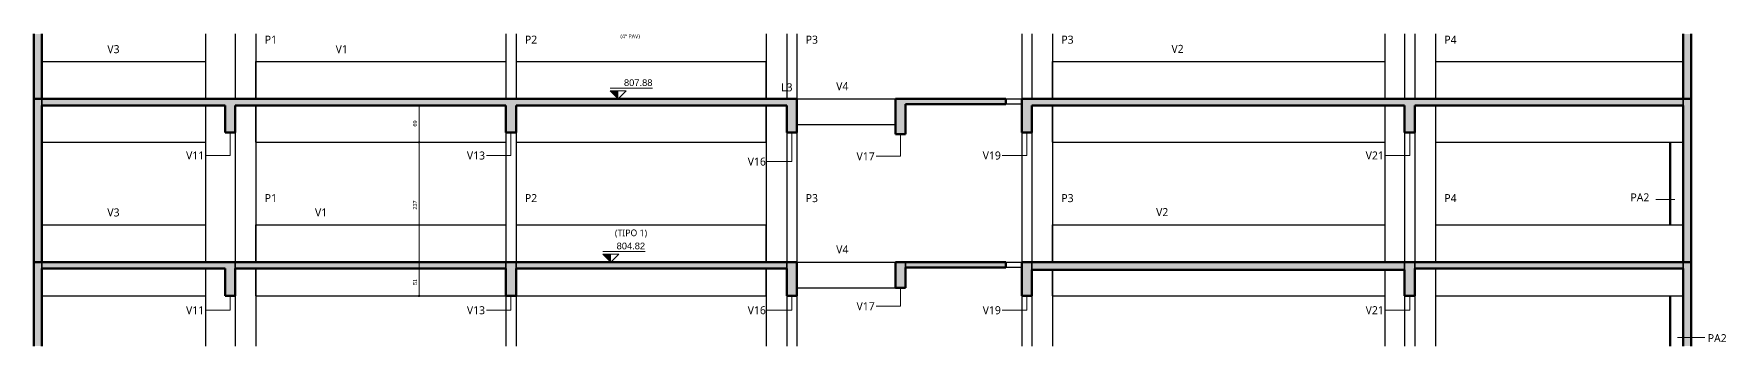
# Model space of a CAD drawing. Header units: centimetres. Extents: x -1984 to 34419, y -3196 to 88064.
# Drawn here: x 2210 to 5382, y 80325 to 80910 of the extents above; entities that cross this region are included whole.
import ezdxf

# ---------------------------------------------------------------- set-up
doc = ezdxf.new("R2010")
doc.units = ezdxf.units.CM
for name, color, linetype, lineweight in [('A-ANNO-DIMS', 7, 'Continuous', 9), ('A-ANNO-DIMS-50', 7, 'Continuous', 9), ('A-FLOR', 7, 'Continuous', 25), ('A-FLOR-IDEN', 7, 'Continuous', 9), ('G-ANNO-DIMS', 7, 'Continuous', 9), ('G-ANNO-TEXT', 7, 'Continuous', 9), ('S-BEAM', 7, 'Continuous', 25), ('S-BEAM-IDEN', 7, 'Continuous', 9), ('S-COLS', 7, 'Continuous', 25), ('S-COLS-IDEN', 7, 'Continuous', 9)]:
    doc.layers.add(name, color=color, linetype=linetype, lineweight=lineweight)
doc.layers.add('A-DETL', color=7, linetype='Continuous', lineweight=18, true_color=0x00a600)
doc.styles.add('Arial_1', font='arial.ttf', dxfattribs={"width": 0.9, "height": 7.5})
doc.styles.add('Arial_2', font='arial.ttf', dxfattribs={"height": 12.5})
doc.styles.add('Gadugi', font='gadugi.ttf', dxfattribs={"height": 15})
doc.styles.add('Gadugi_3', font='gadugi.ttf', dxfattribs={"height": 12.5})
doc.styles.add('Gadugi_4', font='gadugi.ttf', dxfattribs={"height": 7.5})
doc.dimstyles.new('PED_1_5mm_ESQ', dxfattribs={"dimscale": 30.48, "dimtxt": 7.651945, "dimasz": 0.328084, "dimexe": 0.246063, "dimexo": 0.246063, "dimgap": 0.049213, "dimtad": 1, "dimdec": 1, "dimrnd": 0.5, "dimdsep": 46, "dimtxsty": 'Arial_1', "dimblk1": 'DOTSMALL', "dimblk2": 'DOTSMALL', "dimsah": 1, "dimcen": 0.09, "dimdle": 0.492126, "dimazin": 0, "dimtfac": 1, "dimtdec": 4, "dimtix": 1, "dimtmove": 0, "dimatfit": 3, "dimfxl": 1, "dimtvp": 1, "dimtolj": 1, "dimtzin": 0, "dimarcsym": 2})
doc.dimstyles.new('PED_1_5mm_ESQ_3', dxfattribs={"dimscale": 30.48, "dimtxt": 7.651945, "dimasz": 0.328084, "dimexe": 0.246063, "dimexo": 0.246063, "dimgap": 0.049213, "dimtad": 1, "dimdec": 1, "dimrnd": 0.5, "dimdsep": 46, "dimtxsty": 'Arial_1', "dimblk1": 'DOTSMALL', "dimblk2": 'DOTSMALL', "dimsah": 1, "dimcen": 0.09, "dimdle": 0.492126, "dimazin": 0, "dimtfac": 1, "dimtdec": 4, "dimtix": 1, "dimtmove": 0, "dimatfit": 3, "dimfxl": 1, "dimtvp": 1, "dimtolj": 1, "dimtzin": 0, "dimarcsym": 2})

# ---------------------------------------------------------------- blocks, each defined once
blk = doc.blocks.new('Elevações de ponto - SIMBOLO DE NÍVEL-CORTE-2219088-CT A 001 - CORTE A-A 4PAV')
at = {"layer": 'G-ANNO-DIMS'}
blk.add_hatch(color=256, dxfattribs=at).paths.add_polyline_path([(-663.3, 80803), (-663.3, 80788), (-678.3, 80803)], flags=0)
for p, q in [((-599.1, 80808.1), (-678.3, 80808.1)), ((-663.3, 80788), (-678.3, 80803)), ((-678.3, 80803), (-648.3, 80803)), ((-648.3, 80803), (-663.3, 80788))]:
    blk.add_line(p, q, dxfattribs=at)
blk = doc.blocks.new('DIMBLOCK277-CT A 001 - CORTE A-A 4PAV')
at = {"layer": 'A-ANNO-DIMS-50'}
h = blk.add_hatch(color=256, dxfattribs=at)
edge = h.paths.add_edge_path(flags=0)
edge.add_arc((2931.9, 80776), 1.25, 0, 360)
h = blk.add_hatch(color=256, dxfattribs=at)
edge = h.paths.add_edge_path(flags=0)
edge.add_arc((2931.9, 80707), 1.25, 0, 360)
for p, q in [((2926.1, 80776), (2939.4, 80776)), ((2931.9, 80776), (2926.1, 80776)), ((2931.9, 80776), (2931.9, 80707)), ((2926.1, 80707), (2939.4, 80707)), ((2931.9, 80707), (2926.1, 80707))]:
    blk.add_line(p, q, dxfattribs=at)
for centre in [(2931.9, 80776), (2931.9, 80707)]:
    blk.add_circle(centre, 1.25, dxfattribs=at)
at = {"layer": 'A-ANNO-DIMS-50', "color": 0, "insert": (2920.6, 80736.3), "char_height": 7.5, "width": 12.431, "attachment_point": 1, "rotation": 90, "line_spacing_factor": 0.941778, "style": 'Arial_1'}
blk.add_mtext('69', dxfattribs=at)
blk = doc.blocks.new('_DotSmall')
at = {"color": 0, "linetype": 'ByBlock', "const_width": 0.5}
blk.add_lwpolyline([(-0.0625, 0, 1), (0.0625, 0, 1)], format="xyb", close=True, dxfattribs=at)
blk = doc.blocks.new('DIMBLOCK278-CT A 001 - CORTE A-A 4PAV')
at = {"layer": 'A-ANNO-DIMS-50'}
h = blk.add_hatch(color=256, dxfattribs=at)
edge = h.paths.add_edge_path(flags=0)
edge.add_arc((2931.9, 80707), 1.25, 0, 360)
h = blk.add_hatch(color=256, dxfattribs=at)
edge = h.paths.add_edge_path(flags=0)
edge.add_arc((2931.9, 80470), 1.25, 0, 360)
for p, q in [((2926.1, 80707), (2939.4, 80707)), ((2931.9, 80707), (2926.1, 80707)), ((2931.9, 80707), (2931.9, 80470)), ((2926.1, 80470), (2939.4, 80470)), ((2931.9, 80470), (2926.1, 80470))]:
    blk.add_line(p, q, dxfattribs=at)
for centre in [(2931.9, 80707), (2931.9, 80470)]:
    blk.add_circle(centre, 1.25, dxfattribs=at)
at = {"layer": 'A-ANNO-DIMS-50', "color": 0, "insert": (2920.6, 80580.7), "char_height": 7.5, "width": 18.647, "attachment_point": 1, "rotation": 90, "line_spacing_factor": 0.941778, "style": 'Arial_1'}
blk.add_mtext('237', dxfattribs=at)
blk = doc.blocks.new('DIMBLOCK279-CT A 001 - CORTE A-A 4PAV')
at = {"layer": 'A-ANNO-DIMS-50'}
h = blk.add_hatch(color=256, dxfattribs=at)
edge = h.paths.add_edge_path(flags=0)
edge.add_arc((2931.9, 80470), 1.25, 0, 360)
h = blk.add_hatch(color=256, dxfattribs=at)
edge = h.paths.add_edge_path(flags=0)
edge.add_arc((2931.9, 80419), 1.25, 0, 360)
for p, q in [((2926.1, 80470), (2939.4, 80470)), ((2931.9, 80470), (2926.1, 80470)), ((2931.9, 80470), (2931.9, 80419)), ((2926.1, 80419), (2939.4, 80419)), ((2931.9, 80419), (2926.1, 80419))]:
    blk.add_line(p, q, dxfattribs=at)
for centre in [(2931.9, 80470), (2931.9, 80419)]:
    blk.add_circle(centre, 1.25, dxfattribs=at)
at = {"layer": 'A-ANNO-DIMS-50', "color": 0, "insert": (2920.6, 80439.3), "char_height": 7.5, "width": 12.431, "attachment_point": 1, "rotation": 90, "line_spacing_factor": 0.941778, "style": 'Arial_1'}
blk.add_mtext('51', dxfattribs=at)

msp = doc.modelspace()

# ---------------------------------------------------------------- hatches: boundary and pattern name
at = {"layer": 'A-FLOR', "true_color": 0xa6a6a6}
for points in [[(2472.91, 80776), (2568.12, 80776), (2568.12, 80788), (2224.63, 80788), (2224.63, 80776)], [(2687.17, 80776), (3094.62, 80776), (3094.62, 80788), (2587.12, 80788), (2587.12, 80776)], [(3113.62, 80776), (3621.12, 80776), (3621.12, 80788), (3113.62, 80788)], [(3844.12, 80778), (4031.62, 80778), (4031.62, 80788), (3844.12, 80788)], [(4080.62, 80776), (4779.64, 80776), (4779.64, 80788), (4080.62, 80788)], [(5044.02, 80776), (5301.64, 80776), (5301.64, 80788), (4798.64, 80788), (4798.64, 80776)], [(2224.63, 80470), (2568.12, 80470), (2568.12, 80482), (2224.63, 80482)], [(2587.12, 80470), (3094.62, 80470), (3094.62, 80482), (2587.12, 80482)], [(3113.62, 80470), (3621.12, 80470), (3621.12, 80482), (3113.62, 80482)], [(4031.62, 80472), (4031.62, 80482), (3844.12, 80482), (3844.12, 80472), (4011.41, 80472)], [(4080.62, 80468), (4779.64, 80468), (4779.64, 80482), (4080.62, 80482)], [(4798.64, 80470), (5301.64, 80470), (5301.64, 80482), (4798.64, 80482)]]:
    msp.add_hatch(color=253, dxfattribs=at).paths.add_polyline_path(points, flags=0)
at = {"layer": 'S-BEAM', "true_color": 0xa6a6a6}
for points in [[(2568.12, 80725), (2587.12, 80725), (2587.12, 80788), (2568.12, 80788), (2568.12, 80743.5)], [(3113.62, 80725), (3113.62, 80788), (3094.62, 80788), (3094.62, 80725)], [(3621.12, 80725), (3640.12, 80725), (3640.12, 80788), (3621.12, 80788), (3621.12, 80761.18)], [(3825.12, 80722), (3844.12, 80722), (3844.12, 80788), (3825.12, 80788), (3825.12, 80759.5)], [(4080.62, 80725), (4080.62, 80788), (4061.62, 80788), (4061.62, 80725)], [(4798.64, 80725), (4798.64, 80788), (4779.64, 80788), (4779.64, 80725)], [(2568.12, 80419), (2587.12, 80419), (2587.12, 80482), (2568.12, 80482), (2568.12, 80452.3)], [(3113.62, 80419), (3113.62, 80482), (3094.62, 80482), (3094.62, 80419)], [(3621.12, 80419), (3640.12, 80419), (3640.12, 80482), (3621.12, 80482), (3621.12, 80450.57)], [(3844.12, 80434), (3844.12, 80482), (3825.12, 80482), (3825.12, 80434)], [(4061.62, 80419), (4080.62, 80419), (4080.62, 80482), (4061.62, 80482)], [(4779.64, 80419), (4798.64, 80419), (4798.64, 80482), (4779.64, 80482), (4779.64, 80468)]]:
    msp.add_hatch(color=253, dxfattribs=at).paths.add_polyline_path(points, flags=0)
at = {"layer": 'S-COLS', "true_color": 0xa6a6a6}
for points in [[(2224.63, 80788), (2224.63, 80910.1), (2209.63, 80910.1), (2209.63, 80788)], [(5316.64, 80788), (5316.64, 80910.1), (5301.64, 80910.1), (5301.64, 80788)], [(2209.63, 80482), (2224.63, 80482), (2224.63, 80788), (2209.63, 80788), (2209.63, 80552)], [(5301.64, 80482), (5316.64, 80482), (5316.64, 80788), (5301.64, 80788), (5301.64, 80776)], [(2209.63, 80324.75), (2224.63, 80324.75), (2224.63, 80482), (2209.63, 80482), (2209.63, 80415.93)], [(5316.64, 80324.75), (5316.64, 80482), (5301.64, 80482), (5301.64, 80324.75), (5309.53, 80324.75)]]:
    msp.add_hatch(color=253, dxfattribs=at).paths.add_polyline_path(points, flags=0)

# ---------------------------------------------------------------- linework, layer by layer
at = {"layer": 'A-DETL', "color": 7}
msp.add_line((5250.23, 80599.56), (5286.23, 80599.56), dxfattribs=at)
at = {"layer": 'A-FLOR', "lineweight": 50}
for p, q in [((2568.12, 80788), (2224.63, 80788)), ((3094.62, 80788), (2587.12, 80788)), ((3621.12, 80788), (3113.62, 80788)), ((4031.62, 80788), (3844.12, 80788)), ((4031.62, 80778), (4031.62, 80788)), ((4779.64, 80788), (4080.62, 80788)), ((5301.64, 80788), (4798.64, 80788)), ((2224.63, 80776), (2568.12, 80776)), ((2587.12, 80776), (3094.62, 80776)), ((3113.62, 80776), (3621.12, 80776)), ((3844.12, 80778), (4031.62, 80778)), ((4080.62, 80776), (4779.64, 80776)), ((4798.64, 80776), (5301.64, 80776)), ((2568.12, 80482), (2224.63, 80482)), ((2224.63, 80470), (2568.12, 80470)), ((3094.62, 80482), (2587.12, 80482)), ((2587.12, 80470), (3094.62, 80470)), ((3621.12, 80482), (3113.62, 80482)), ((3113.62, 80470), (3621.12, 80470)), ((4031.62, 80482), (3844.12, 80482)), ((3844.12, 80472), (4031.62, 80472)), ((4031.62, 80472), (4031.62, 80482)), ((4779.64, 80482), (4080.62, 80482)), ((4080.62, 80468), (4779.64, 80468)), ((5301.64, 80482), (4798.64, 80482)), ((4798.64, 80470), (5301.64, 80470))]:
    msp.add_line(p, q, dxfattribs=at)
at = {"layer": 'A-FLOR'}
for p, q in [((2224.63, 80788), (2224.63, 80776)), ((4031.62, 80788), (4061.62, 80788)), ((5301.64, 80776), (5301.64, 80788)), ((4061.62, 80778), (4031.62, 80778)), ((2224.63, 80482), (2224.63, 80470)), ((2587.12, 80482), (2587.12, 80470)), ((3094.62, 80470), (3094.62, 80482)), ((3113.62, 80482), (3113.62, 80470)), ((3621.12, 80470), (3621.12, 80482)), ((3844.12, 80482), (3844.12, 80472)), ((4031.62, 80482), (4061.62, 80482)), ((4061.62, 80472), (4031.62, 80472)), ((4080.62, 80482), (4080.62, 80468)), ((4779.64, 80468), (4779.64, 80482)), ((4798.64, 80482), (4798.64, 80470)), ((5301.64, 80470), (5301.64, 80482))]:
    msp.add_line(p, q, dxfattribs=at)
at = {"layer": 'S-BEAM'}
for p, q in [((2224.63, 80858), (2532.37, 80858)), ((2532.37, 80788), (2532.37, 80858)), ((2625.87, 80858), (3094.62, 80858)), ((2625.87, 80788), (2625.87, 80858)), ((3113.62, 80858), (3582.37, 80858)), ((3582.37, 80788), (3582.37, 80858)), ((4119.36, 80858), (4742.39, 80858)), ((4119.36, 80788), (4119.36, 80858)), ((4742.39, 80858), (4742.39, 80788)), ((4837.39, 80858), (4837.39, 80788)), ((4837.39, 80858), (5301.64, 80858)), ((3640.12, 80788), (3825.12, 80788)), ((2532.37, 80707), (2532.37, 80776)), ((2625.87, 80707), (2625.87, 80776)), ((3582.37, 80707), (3582.37, 80776)), ((4119.36, 80707), (4119.36, 80776)), ((4742.39, 80776), (4742.39, 80707)), ((4837.39, 80776), (4837.39, 80707)), ((3640.12, 80740), (3825.12, 80740)), ((2224.63, 80707), (2532.37, 80707)), ((2625.87, 80707), (3094.62, 80707)), ((3113.62, 80707), (3582.37, 80707)), ((4119.36, 80707), (4742.39, 80707)), ((4837.39, 80707), (5301.64, 80707)), ((2224.63, 80552), (2532.37, 80552)), ((2532.37, 80482), (2532.37, 80552)), ((2625.87, 80552), (3094.62, 80552)), ((2625.87, 80482), (2625.87, 80552)), ((3113.62, 80552), (3582.37, 80552)), ((3582.37, 80482), (3582.37, 80552)), ((4119.36, 80552), (4742.39, 80552)), ((4119.36, 80482), (4119.36, 80552)), ((4742.39, 80552), (4742.39, 80482)), ((4837.39, 80552), (4837.39, 80482)), ((4837.39, 80552), (5301.64, 80552)), ((2532.37, 80419), (2532.37, 80470)), ((2587.12, 80470), (2587.12, 80482)), ((2625.87, 80419), (2625.87, 80470)), ((3094.62, 80482), (3094.62, 80470)), ((3113.62, 80470), (3113.62, 80482)), ((3582.37, 80419), (3582.37, 80470)), ((3621.12, 80482), (3621.12, 80470)), ((3640.12, 80482), (3825.12, 80482)), ((3844.12, 80472), (3844.12, 80482)), ((4080.62, 80468), (4080.62, 80482)), ((4119.36, 80419), (4119.36, 80468)), ((4742.39, 80468), (4742.39, 80419)), ((4779.64, 80482), (4779.64, 80468)), ((4798.64, 80470), (4798.64, 80482)), ((4837.39, 80470), (4837.39, 80419)), ((3640.12, 80434), (3825.12, 80434)), ((2224.63, 80419), (2532.37, 80419)), ((2625.87, 80419), (3094.62, 80419)), ((3113.62, 80419), (3582.37, 80419)), ((4119.36, 80419), (4742.39, 80419)), ((4837.39, 80419), (5301.64, 80419))]:
    msp.add_line(p, q, dxfattribs=at)
at = {"layer": 'S-BEAM', "lineweight": 50}
for p, q in [((2587.12, 80788), (2568.12, 80788)), ((3113.62, 80788), (3094.62, 80788)), ((3640.12, 80788), (3621.12, 80788)), ((3640.12, 80725), (3640.12, 80788)), ((3844.12, 80788), (3825.12, 80788)), ((3825.12, 80788), (3825.12, 80722)), ((4080.62, 80788), (4061.62, 80788)), ((4061.62, 80788), (4061.62, 80725)), ((4798.64, 80788), (4779.64, 80788)), ((2568.12, 80776), (2568.12, 80725)), ((2587.12, 80725), (2587.12, 80776)), ((3094.62, 80776), (3094.62, 80725)), ((3113.62, 80725), (3113.62, 80776)), ((3621.12, 80776), (3621.12, 80725)), ((3844.12, 80722), (3844.12, 80778)), ((4080.62, 80725), (4080.62, 80776)), ((4779.64, 80776), (4779.64, 80725)), ((4798.64, 80725), (4798.64, 80776)), ((2568.12, 80725), (2587.12, 80725)), ((3094.62, 80725), (3113.62, 80725)), ((3621.12, 80725), (3640.12, 80725)), ((3825.12, 80722), (3844.12, 80722)), ((4061.62, 80725), (4080.62, 80725)), ((4779.64, 80725), (4798.64, 80725)), ((2587.12, 80482), (2568.12, 80482)), ((2568.12, 80470), (2568.12, 80419)), ((2587.12, 80419), (2587.12, 80470)), ((3113.62, 80482), (3094.62, 80482)), ((3094.62, 80470), (3094.62, 80419)), ((3113.62, 80419), (3113.62, 80470)), ((3640.12, 80482), (3621.12, 80482)), ((3621.12, 80470), (3621.12, 80419)), ((3640.12, 80419), (3640.12, 80482)), ((3844.12, 80482), (3825.12, 80482)), ((3825.12, 80482), (3825.12, 80434)), ((3844.12, 80434), (3844.12, 80472)), ((4080.62, 80482), (4061.62, 80482)), ((4061.62, 80482), (4061.62, 80419)), ((4080.62, 80419), (4080.62, 80468)), ((4798.64, 80482), (4779.64, 80482)), ((4779.64, 80468), (4779.64, 80419)), ((4798.64, 80419), (4798.64, 80470)), ((3825.12, 80434), (3844.12, 80434)), ((2568.12, 80419), (2587.12, 80419)), ((3094.62, 80419), (3113.62, 80419)), ((3621.12, 80419), (3640.12, 80419)), ((4061.62, 80419), (4080.62, 80419)), ((4779.64, 80419), (4798.64, 80419))]:
    msp.add_line(p, q, dxfattribs=at)
at = {"layer": 'S-BEAM', "color": 190, "lineweight": 70, "true_color": 0x8000ff}
for p, q in [((5316.64, 80746), (5316.87, 80746)), ((5316.87, 80707), (5316.87, 80746)), ((5316.64, 80707), (5316.87, 80707))]:
    msp.add_line(p, q, dxfattribs=at)
at = {"layer": 'S-BEAM-IDEN'}
for p, q in [((2577.62, 80725), (2577.62, 80682.06)), ((3104.12, 80725), (3104.12, 80682.06)), ((3630.62, 80725), (3630.62, 80670.65)), ((3834.62, 80722), (3834.62, 80680.56)), ((4071.12, 80725), (4071.12, 80682.06)), ((4789.14, 80725), (4789.14, 80682.06)), ((2577.62, 80682.06), (2531.7, 80682.06)), ((3104.12, 80682.06), (3058.2, 80682.06)), ((3630.62, 80670.65), (3584.7, 80670.65)), ((3834.62, 80680.56), (3788.7, 80680.56)), ((4071.12, 80682.06), (4025.2, 80682.06)), ((4789.14, 80682.06), (4743.21, 80682.06)), ((3834.62, 80434), (3834.62, 80399.56)), ((2577.62, 80419), (2577.62, 80392.06)), ((3104.12, 80419), (3104.12, 80392.06)), ((3630.62, 80419), (3630.62, 80392.06)), ((3834.62, 80399.56), (3788.7, 80399.56)), ((4071.12, 80419), (4071.12, 80392.06)), ((4789.14, 80419), (4789.14, 80392.06)), ((2577.62, 80392.06), (2531.7, 80392.06)), ((3104.12, 80392.06), (3058.2, 80392.06)), ((3630.62, 80392.06), (3584.7, 80392.06)), ((4071.12, 80392.06), (4025.2, 80392.06)), ((4789.14, 80392.06), (4743.21, 80392.06))]:
    msp.add_line(p, q, dxfattribs=at)
at = {"layer": 'S-COLS', "lineweight": 50}
for p, q in [((2209.63, 80910.1), (2209.63, 80788)), ((2224.63, 80788), (2224.63, 80910.1)), ((5301.64, 80910.1), (5301.64, 80788)), ((5316.64, 80788), (5316.64, 80910.1)), ((2224.63, 80788), (2209.63, 80788)), ((2209.63, 80788), (2209.63, 80482)), ((2209.63, 80788), (2224.63, 80788)), ((5316.64, 80788), (5301.64, 80788)), ((5301.64, 80788), (5316.64, 80788)), ((5316.64, 80482), (5316.64, 80788)), ((2224.63, 80482), (2224.63, 80776)), ((5301.64, 80776), (5301.64, 80482)), ((2224.63, 80482), (2209.63, 80482)), ((2209.63, 80482), (2209.63, 80324.75)), ((2209.63, 80482), (2224.63, 80482)), ((2224.63, 80324.75), (2224.63, 80470)), ((5316.64, 80482), (5301.64, 80482)), ((5301.64, 80482), (5316.64, 80482)), ((5301.64, 80470), (5301.64, 80324.75)), ((5316.64, 80324.75), (5316.64, 80482))]:
    msp.add_line(p, q, dxfattribs=at)
at = {"layer": 'S-COLS'}
for p, q in [((2532.37, 80788), (2532.37, 80910.1)), ((2587.12, 80910.1), (2587.12, 80788)), ((2625.87, 80910.1), (2625.87, 80788)), ((3094.62, 80910.1), (3094.62, 80788)), ((3113.62, 80910.1), (3113.62, 80788)), ((3582.37, 80910.1), (3582.37, 80788)), ((3621.12, 80910.1), (3621.12, 80788)), ((3640.12, 80910.1), (3640.12, 80788)), ((4061.62, 80910.1), (4061.62, 80788)), ((4080.62, 80910.1), (4080.62, 80788)), ((4119.36, 80910.1), (4119.36, 80788)), ((4742.39, 80910.1), (4742.39, 80788)), ((4779.64, 80910.1), (4779.64, 80788)), ((4798.64, 80910.1), (4798.64, 80788)), ((4837.39, 80910.1), (4837.39, 80788)), ((2224.63, 80776), (2224.63, 80788)), ((5301.64, 80788), (5301.64, 80776)), ((2532.37, 80707), (2532.37, 80776)), ((2625.87, 80776), (2625.87, 80707)), ((3582.37, 80776), (3582.37, 80707)), ((4119.36, 80776), (4119.36, 80707)), ((4742.39, 80776), (4742.39, 80482)), ((4837.39, 80776), (4837.39, 80482)), ((2587.12, 80725), (2587.12, 80482)), ((3094.62, 80725), (3094.62, 80482)), ((3113.62, 80725), (3113.62, 80482)), ((3621.12, 80725), (3621.12, 80482)), ((3640.12, 80725), (3640.12, 80482)), ((4061.62, 80725), (4061.62, 80482)), ((4080.62, 80725), (4080.62, 80482)), ((4779.64, 80725), (4779.64, 80482)), ((4798.64, 80725), (4798.64, 80482)), ((2532.37, 80482), (2532.37, 80707)), ((2625.87, 80707), (2625.87, 80482)), ((3582.37, 80707), (3582.37, 80552)), ((4119.36, 80707), (4119.36, 80552)), ((3582.37, 80552), (3582.37, 80482)), ((4119.36, 80552), (4119.36, 80482)), ((2224.63, 80470), (2224.63, 80482)), ((2532.37, 80419), (2532.37, 80470)), ((2625.87, 80470), (2625.87, 80419)), ((3582.37, 80470), (3582.37, 80419)), ((4119.36, 80468), (4119.36, 80419)), ((4742.39, 80468), (4742.39, 80324.75)), ((4837.39, 80470), (4837.39, 80324.75)), ((5301.64, 80482), (5301.64, 80470)), ((2532.37, 80324.75), (2532.37, 80419)), ((2587.12, 80419), (2587.12, 80324.75)), ((2625.87, 80419), (2625.87, 80324.75)), ((3094.62, 80419), (3094.62, 80324.75)), ((3113.62, 80419), (3113.62, 80324.75)), ((3582.37, 80419), (3582.37, 80324.75)), ((3621.12, 80419), (3621.12, 80324.75)), ((3640.12, 80419), (3640.12, 80324.75)), ((4061.62, 80419), (4061.62, 80324.75)), ((4080.62, 80419), (4080.62, 80324.75)), ((4119.36, 80419), (4119.36, 80324.75)), ((4779.64, 80419), (4779.64, 80324.75)), ((4798.64, 80419), (4798.64, 80324.75))]:
    msp.add_line(p, q, dxfattribs=at)
at = {"layer": 'S-COLS', "color": 190, "lineweight": 70, "true_color": 0x8000ff}
for p, q in [((5277.14, 80552), (5277.14, 80707)), ((5277.14, 80324.75), (5277.14, 80419))]:
    msp.add_line(p, q, dxfattribs=at)
at = {"layer": 'S-COLS-IDEN'}
msp.add_line((5291.02, 80341.21), (5342.17, 80341.21), dxfattribs=at)

# ---------------------------------------------------------------- block references
at = {"layer": 'G-ANNO-DIMS'}
for p in [(3968.49, 0), (3954.72, -306)]:
    msp.add_blockref('Elevações de ponto - SIMBOLO DE NÍVEL-CORTE-2219088-CT A 001 - CORTE A-A 4PAV', p, dxfattribs=at)

# ---------------------------------------------------------------- texts
at = {"layer": 'A-FLOR-IDEN', "insert": (3610.65, 80817.44), "char_height": 15, "width": 26.0548, "attachment_point": 1, "style": 'Gadugi'}
msp.add_mtext('L3', dxfattribs=at)
at = {"layer": 'G-ANNO-DIMS', "char_height": 12.5, "width": 63.9697, "attachment_point": 1, "line_spacing_factor": 0.941778, "style": 'Arial_2'}
for s, insert in [('807.88', (3315.99, 80824.82)), ('804.82', (3302.22, 80518.82))]:
    msp.add_mtext(s, dxfattribs=dict(at, insert=insert))
at = {"layer": 'G-ANNO-TEXT', "attachment_point": 1}
for s, insert, char_height, width, style in [('(4º PAV)', (3309.35, 80909.44), 7.5, 47.7004, 'Gadugi_4'), ('(TIPO 1)', (3298.94, 80543.39), 12.5, 75.3586, 'Gadugi_3')]:
    msp.add_mtext(s, dxfattribs=dict(at, insert=insert, char_height=char_height, width=width, style=style))
at = {"layer": 'S-BEAM-IDEN', "char_height": 15, "attachment_point": 1, "style": 'Gadugi'}
for s, insert, width in [('V3', (2347.39, 80888.89), 30.0633), ('V1', (2775.42, 80888.89), 30.0633), ('V2', (4342.42, 80889.47), 30.0633), ('V4', (3713.84, 80819.47), 30.0633), ('V11', (2495, 80689.61), 44.0928), ('V13', (3021.5, 80689.61), 44.0928), ('V17', (3752, 80688.11), 44.0928), ('V19', (3988.5, 80689.61), 44.0928), ('V21', (4706.51, 80689.61), 44.0928), ('V16', (3548, 80678.2), 44.0928), ('V3', (2347.39, 80582.89), 30.0633), ('V1', (2736.67, 80582.89), 30.0633), ('V2', (4313.68, 80583.47), 30.0633), ('V4', (3713.84, 80513.47), 30.0633), ('V11', (2495, 80399.61), 44.0928), ('V13', (3021.5, 80399.61), 44.0928), ('V16', (3548, 80399.61), 44.0928), ('V17', (3752, 80407.11), 44.0928), ('V19', (3988.5, 80399.61), 44.0928), ('V21', (4706.51, 80399.61), 44.0928)]:
    msp.add_mtext(s, dxfattribs=dict(at, insert=insert, width=width))
at = {"layer": 'S-COLS-IDEN', "char_height": 15, "attachment_point": 1, "style": 'Gadugi'}
for s, insert, width in [('P1', (2642.52, 80906.74), 28.4599), ('P2', (3130.27, 80906.74), 28.4599), ('P3', (3656.77, 80906.74), 28.4599), ('P3', (4136.01, 80906.74), 28.4599), ('P4', (4854.03, 80906.74), 28.4599), ('P1', (2642.52, 80609.74), 28.4599), ('P2', (3130.27, 80609.74), 28.4599), ('P3', (3656.77, 80609.74), 28.4599), ('P3', (4136.01, 80609.74), 28.4599), ('P4', (4854.03, 80609.74), 28.4599), ('PA2', (5202.94, 80611.09), 44.8945), ('PA2', (5347.91, 80347.23), 44.8945)]:
    msp.add_mtext(s, dxfattribs=dict(at, insert=insert, width=width))

# ---------------------------------------------------------------- dimensions: what is measured, and where the dimension line sits
at = {"layer": 'A-ANNO-DIMS'}
for base, p1, p2, dimstyle, override, picture, middle in [((2931.86, 80707), (2933.63, 80776), (2933.63, 80707), 'PED_1_5mm_ESQ', {"dimpost": '<>', "dimfxl": 69}, 'DIMBLOCK277-CT A 001 - CORTE A-A 4PAV', (2926.53, 80741.5)), ((2931.86, 80470), (2933.63, 80707), (2933.63, 80470), 'PED_1_5mm_ESQ_3', {"dimpost": '<>', "dimfxl": 237}, 'DIMBLOCK278-CT A 001 - CORTE A-A 4PAV', (2926.53, 80588.5)), ((2931.86, 80419), (2933.63, 80470), (2933.63, 80419), 'PED_1_5mm_ESQ_3', {"dimpost": '<>', "dimfxl": 51}, 'DIMBLOCK279-CT A 001 - CORTE A-A 4PAV', (2926.53, 80444.5))]:
    dim = msp.add_linear_dim(base=base, p1=p1, p2=p2, angle=90, dimstyle=dimstyle, override=override, dxfattribs=at)
    dim.commit()
    dim.dimension.update_dxf_attribs({"geometry": picture, "text_midpoint": middle})

doc.saveas('drawing.dxf')
